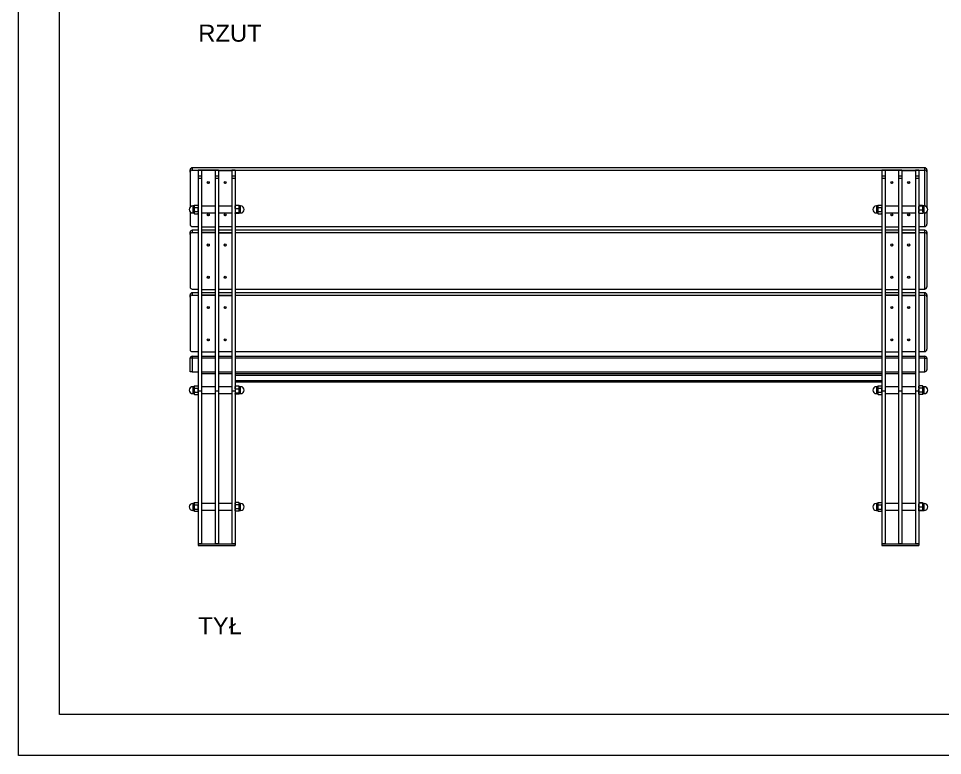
# Model space of a CAD drawing. Header units: millimetres. Extents: x -5523 to 417, y -5243 to -1043.
# Drawn here: x -5523 to -3265, y -5243 to -3443 of the extents above; entities that cross this region are included whole.
import ezdxf

# ---------------------------------------------------------------- set-up
doc = ezdxf.new("R2010")
doc.units = ezdxf.units.MM
doc.layers.add('tabelka', color=155, linetype='Continuous')
doc.layers.add('WYMIAR', color=96, linetype='Continuous')

# ---------------------------------------------------------------- blocks, each defined once
blk = doc.blocks.new('TYL')
at = {"color": 0, "linetype": 'Continuous', "lineweight": 0}
for p, q in [((-806.9, 1432.6), (-806.9, 1438.3)), ((-806.9, 1432.6), (-806.9, 1346.9)), ((988.1, 1443.3), (-801.9, 1443.3)), ((-801.9, 1443.3), (-801.9, 1443.2)), ((-801.9, 1443.2), (-801.9, 1437.5)), ((988.1, 1443.2), (-801.9, 1443.2)), ((-801.9, 1437.5), (988.1, 1437.5)), ((-778.9, 1437.5), (-786.9, 1437.5)), ((-786.9, 1437.5), (-786.9, 1422.7)), ((-778.9, 1422.7), (-786.9, 1422.7)), ((-786.9, 1422.7), (-786.9, 1416.9)), ((-778.9, 1436.8), (-778.9, 1437.5)), ((-745.9, 1437.5), (-778.9, 1437.5)), ((-778.9, 1437.5), (-778.9, 1422.7)), ((-745.9, 1436.8), (-778.9, 1436.8)), ((-778.9, 1422.7), (-778.9, 1416.9)), ((-745.9, 1436.8), (-745.9, 1437.5)), ((-737.9, 1437.5), (-745.9, 1437.5)), ((-745.9, 1437.5), (-745.9, 1422.7)), ((-737.9, 1422.7), (-745.9, 1422.7)), ((-745.9, 1422.7), (-745.9, 1416.9)), ((-737.9, 1437.5), (-737.9, 1436.8)), ((-737.9, 1437.5), (-704.9, 1437.5)), ((-737.9, 1437.5), (-737.9, 1422.7)), ((-737.9, 1436.8), (-704.9, 1436.8)), ((-737.9, 1422.7), (-737.9, 1416.9)), ((-704.9, 1437.5), (-704.9, 1436.8)), ((-696.9, 1437.5), (-704.9, 1437.5)), ((-704.9, 1437.5), (-704.9, 1422.7)), ((-696.9, 1422.7), (-704.9, 1422.7)), ((-704.9, 1422.7), (-704.9, 1416.9)), ((-696.9, 1437.5), (-696.9, 1422.7)), ((-696.9, 1422.7), (-696.9, 1416.9)), ((891.1, 1437.5), (883.1, 1437.5)), ((883.1, 1437.5), (883.1, 1422.7)), ((891.1, 1422.7), (883.1, 1422.7)), ((883.1, 1422.7), (883.1, 1416.9)), ((924.1, 1437.5), (891.1, 1437.5)), ((891.1, 1436.8), (891.1, 1437.5)), ((891.1, 1437.5), (891.1, 1422.7)), ((924.1, 1436.8), (891.1, 1436.8)), ((891.1, 1422.7), (891.1, 1416.9)), ((924.1, 1436.8), (924.1, 1437.5)), ((932.1, 1437.5), (924.1, 1437.5)), ((924.1, 1437.5), (924.1, 1422.7)), ((932.1, 1422.7), (924.1, 1422.7)), ((924.1, 1422.7), (924.1, 1416.9)), ((932.1, 1437.5), (965.1, 1437.5)), ((932.1, 1437.5), (932.1, 1436.8)), ((932.1, 1437.5), (932.1, 1422.7)), ((932.1, 1436.8), (965.1, 1436.8)), ((932.1, 1422.7), (932.1, 1416.9)), ((965.1, 1437.5), (965.1, 1436.8)), ((973.1, 1437.5), (965.1, 1437.5)), ((965.1, 1437.5), (965.1, 1422.7)), ((973.1, 1422.7), (965.1, 1422.7)), ((965.1, 1422.7), (965.1, 1416.9)), ((973.1, 1437.5), (973.1, 1422.7)), ((973.1, 1422.7), (973.1, 1416.9)), ((988.1, 1443.2), (988.1, 1443.3)), ((988.1, 1437.5), (988.1, 1443.2)), ((988.1, 1349.8), (988.1, 1437.5)), ((993.1, 1438.3), (993.1, 1433.4)), ((993.1, 1433.4), (993.1, 1346.9)), ((-778.9, 1416.9), (-786.9, 1416.9)), ((-786.9, 1416.9), (-786.9, 897.5)), ((-778.9, 1416.9), (-778.9, 897.5)), ((-737.9, 1416.9), (-745.9, 1416.9)), ((-745.9, 1416.9), (-745.9, 897.5)), ((-737.9, 1416.9), (-737.9, 897.5)), ((-696.9, 1416.9), (-704.9, 1416.9)), ((-704.9, 1416.9), (-704.9, 897.5)), ((-696.9, 1416.9), (-696.9, 897.5)), ((891.1, 1416.9), (883.1, 1416.9)), ((883.1, 1416.9), (883.1, 897.5)), ((891.1, 1416.9), (891.1, 897.5)), ((932.1, 1416.9), (924.1, 1416.9)), ((924.1, 1416.9), (924.1, 897.5)), ((932.1, 1416.9), (932.1, 897.5)), ((973.1, 1416.9), (965.1, 1416.9)), ((965.1, 1416.9), (965.1, 897.5)), ((973.1, 1416.9), (973.1, 897.5)), ((-806.9, 1335.9), (-806.9, 1304.5)), ((-797.2, 1349.9), (-800.4, 1349.9)), ((-800.4, 1349.9), (-800.4, 1332.9)), ((-800.4, 1332.9), (-797.2, 1332.9)), ((-797.2, 1341.4), (-797.2, 1349.9)), ((-797.2, 1332.9), (-797.2, 1341.4)), ((-796.1, 1351.8), (-796.9, 1350.4)), ((-796.9, 1350.4), (-796.9, 1349.2)), ((-796.9, 1349.2), (-796.9, 1341.4)), ((-796.9, 1341.4), (-796.9, 1333.6)), ((-796.9, 1333.6), (-796.9, 1332.4)), ((-796.9, 1332.4), (-796.1, 1331)), ((-796.1, 1351.8), (-787.7, 1351.8)), ((-796.1, 1346.6), (-787.7, 1346.6)), ((-796.1, 1336.2), (-787.7, 1336.2)), ((-786.9, 1350.4), (-787.7, 1351.8)), ((-787.7, 1331), (-786.9, 1332.4)), ((-745.9, 1349.4), (-778.9, 1349.4)), ((-778.9, 1333.4), (-745.9, 1333.4)), ((-704.9, 1349.4), (-737.9, 1349.4)), ((-737.9, 1333.4), (-704.9, 1333.4)), ((-687.7, 1351), (-696.1, 1351)), ((-687.7, 1342.8), (-696.1, 1342.8)), ((-687.7, 1333.2), (-696.1, 1333.2)), ((-686.9, 1346.9), (-686.9, 1350.4)), ((-686.9, 1338), (-686.9, 1346.9)), ((-686.9, 1332.5), (-686.9, 1338)), ((-683.4, 1349.9), (-686.7, 1349.9)), ((-686.7, 1349.9), (-686.7, 1338.1)), ((-686.7, 1338.1), (-686.7, 1332.9)), ((-686.7, 1332.9), (-683.4, 1332.9)), ((-683.4, 1332.9), (-683.4, 1349.9)), ((872.8, 1349.9), (869.6, 1349.9)), ((869.6, 1349.9), (869.6, 1332.9)), ((869.6, 1332.9), (872.8, 1332.9)), ((872.8, 1341.4), (872.8, 1349.9)), ((872.8, 1332.9), (872.8, 1341.4)), ((873.9, 1351.8), (873.1, 1350.4)), ((873.1, 1350.4), (873.1, 1349.2)), ((873.1, 1349.2), (873.1, 1341.4)), ((873.1, 1341.4), (873.1, 1333.6)), ((873.1, 1333.6), (873.1, 1332.4)), ((873.1, 1332.4), (873.9, 1331)), ((873.9, 1351.8), (882.3, 1351.8)), ((873.9, 1346.6), (882.3, 1346.6)), ((873.9, 1336.2), (882.3, 1336.2)), ((883.1, 1350.4), (882.3, 1351.8)), ((882.3, 1331), (883.1, 1332.4)), ((924.1, 1349.4), (891.1, 1349.4)), ((891.1, 1333.4), (924.1, 1333.4)), ((965.1, 1349.4), (932.1, 1349.4)), ((932.1, 1333.4), (965.1, 1333.4)), ((973.1, 1350.5), (973.1, 1350.4)), ((973.1, 1332.4), (973.1, 1332.3)), ((982.3, 1351.1), (973.9, 1351.1)), ((982.3, 1349.5), (973.9, 1349.5)), ((982.3, 1339.9), (973.9, 1339.9)), ((983.1, 1350.4), (983, 1350.5)), ((983.1, 1350.3), (983.1, 1350.4)), ((983.1, 1344.7), (983.1, 1350.3)), ((983.1, 1335.8), (983.1, 1344.7)), ((983.1, 1335.8), (983.1, 1332.4)), ((986.6, 1349.9), (983.3, 1349.9)), ((983.3, 1349.9), (983.3, 1332.9)), ((983.3, 1332.9), (986.6, 1332.9)), ((986.6, 1332.9), (986.6, 1349.9)), ((988.1, 1299.6), (988.1, 1333)), ((993.1, 1335.9), (993.1, 1305.4)), ((-796.1, 1331), (-787.7, 1331)), ((-687.7, 1331.8), (-696.1, 1331.8)), ((873.9, 1331), (882.3, 1331)), ((982.3, 1331.7), (973.9, 1331.7)), ((-801.9, 1299.6), (-786.9, 1299.6)), ((-786.9, 1290.7), (-801.9, 1290.7)), ((-801.9, 1290.7), (-801.9, 1290.6)), ((-801.9, 1290.6), (-801.9, 1284.8)), ((-786.9, 1290.6), (-801.9, 1290.6)), ((-778.9, 1298.9), (-745.9, 1298.9)), ((-745.9, 1290.7), (-778.9, 1290.7)), ((-745.9, 1290.6), (-778.9, 1290.6)), ((-704.9, 1298.9), (-737.9, 1298.9)), ((-704.9, 1290.7), (-737.9, 1290.7)), ((-704.9, 1290.6), (-737.9, 1290.6)), ((-696.9, 1299.6), (883.1, 1299.6)), ((883.1, 1290.7), (-696.9, 1290.7)), ((883.1, 1290.6), (-696.9, 1290.6)), ((891.1, 1298.9), (924.1, 1298.9)), ((924.1, 1290.7), (891.1, 1290.7)), ((924.1, 1290.6), (891.1, 1290.6)), ((965.1, 1298.9), (932.1, 1298.9)), ((965.1, 1290.7), (932.1, 1290.7)), ((965.1, 1290.6), (932.1, 1290.6)), ((973.1, 1299.6), (988.1, 1299.6)), ((988.1, 1290.7), (973.1, 1290.7)), ((988.1, 1290.6), (973.1, 1290.6)), ((988.1, 1290.6), (988.1, 1290.7)), ((988.1, 1284.8), (988.1, 1290.6)), ((-806.9, 1279.9), (-806.9, 1285.7)), ((-806.9, 1279.9), (-806.9, 1151.9)), ((-801.9, 1284.8), (-786.9, 1284.8)), ((-745.9, 1284.8), (-778.9, 1284.8)), ((-745.9, 1284.2), (-778.9, 1284.2)), ((-737.9, 1284.8), (-704.9, 1284.8)), ((-737.9, 1284.2), (-704.9, 1284.2)), ((-696.9, 1284.8), (883.1, 1284.8)), ((924.1, 1284.8), (891.1, 1284.8)), ((924.1, 1284.2), (891.1, 1284.2)), ((932.1, 1284.8), (965.1, 1284.8)), ((932.1, 1284.2), (965.1, 1284.2)), ((973.1, 1284.8), (988.1, 1284.8)), ((988.1, 1147), (988.1, 1284.8)), ((993.1, 1285.7), (993.1, 1280.8)), ((993.1, 1280.8), (993.1, 1152.8)), ((-806.9, 1127.3), (-806.9, 1133)), ((-801.9, 1147), (-786.9, 1147)), ((-786.9, 1138), (-801.9, 1138)), ((-801.9, 1138), (-801.9, 1137.9)), ((-801.9, 1137.9), (-801.9, 1132.2)), ((-786.9, 1137.9), (-801.9, 1137.9)), ((-801.9, 1132.2), (-786.9, 1132.2)), ((-778.9, 1146.3), (-745.9, 1146.3)), ((-745.9, 1138), (-778.9, 1138)), ((-745.9, 1137.9), (-778.9, 1137.9)), ((-745.9, 1132.2), (-778.9, 1132.2)), ((-745.9, 1131.5), (-778.9, 1131.5)), ((-704.9, 1146.3), (-737.9, 1146.3)), ((-704.9, 1138), (-737.9, 1138)), ((-704.9, 1137.9), (-737.9, 1137.9)), ((-737.9, 1132.2), (-704.9, 1132.2)), ((-737.9, 1131.5), (-704.9, 1131.5)), ((-696.9, 1147), (883.1, 1147)), ((883.1, 1138), (-696.9, 1138)), ((883.1, 1137.9), (-696.9, 1137.9)), ((-696.9, 1132.2), (883.1, 1132.2)), ((891.1, 1146.3), (924.1, 1146.3)), ((924.1, 1138), (891.1, 1138)), ((924.1, 1137.9), (891.1, 1137.9)), ((924.1, 1132.2), (891.1, 1132.2)), ((924.1, 1131.5), (891.1, 1131.5)), ((965.1, 1146.3), (932.1, 1146.3)), ((965.1, 1138), (932.1, 1138)), ((965.1, 1137.9), (932.1, 1137.9)), ((932.1, 1132.2), (965.1, 1132.2)), ((932.1, 1131.5), (965.1, 1131.5)), ((973.1, 1147), (988.1, 1147)), ((988.1, 1138), (973.1, 1138)), ((988.1, 1137.9), (973.1, 1137.9)), ((973.1, 1132.2), (988.1, 1132.2)), ((988.1, 1137.9), (988.1, 1138)), ((988.1, 1132.2), (988.1, 1137.9)), ((988.1, 994.3), (988.1, 1132.2)), ((993.1, 1133), (993.1, 1128.1)), ((-806.9, 1127.3), (-806.9, 999.3)), ((993.1, 1128.1), (993.1, 1000.1)), ((-801.9, 994.3), (-786.9, 994.3)), ((-778.9, 993.6), (-745.9, 993.6)), ((-704.9, 993.6), (-737.9, 993.6)), ((-696.9, 994.3), (883.1, 994.3)), ((891.1, 993.6), (924.1, 993.6)), ((965.1, 993.6), (932.1, 993.6)), ((973.1, 994.3), (988.1, 994.3)), ((-801.9, 978.1), (-806.9, 978.1)), ((-806.9, 945.1), (-806.9, 978.1)), ((-801.9, 983.1), (-801.9, 978.1)), ((-801.9, 983.1), (-786.9, 983.1)), ((-801.9, 978.1), (-801.9, 945.1)), ((-786.9, 978.1), (-801.9, 978.1)), ((-778.9, 983.1), (-745.9, 983.1)), ((-745.9, 978.1), (-778.9, 978.1)), ((-737.9, 983.1), (-704.9, 983.1)), ((-704.9, 978.1), (-737.9, 978.1)), ((-696.9, 983.1), (883.1, 983.1)), ((883.1, 978.1), (-696.9, 978.1)), ((891.1, 983.1), (924.1, 983.1)), ((924.1, 978.1), (891.1, 978.1)), ((932.1, 983.1), (965.1, 983.1)), ((965.1, 978.1), (932.1, 978.1)), ((973.1, 983.1), (988.1, 983.1)), ((988.1, 978.1), (973.1, 978.1)), ((988.1, 978.1), (988.1, 983.1)), ((988.1, 945.1), (988.1, 978.1)), ((988.1, 978.1), (993.1, 978.1)), ((993.1, 978.1), (993.1, 950.1)), ((-801.9, 945.1), (-806.9, 945.1)), ((-801.9, 945.1), (-786.9, 945.1)), ((-778.9, 945.1), (-745.9, 945.1)), ((-778.9, 941.1), (-745.9, 941.1)), ((-737.9, 945.1), (-704.9, 945.1)), ((-737.9, 941.1), (-704.9, 941.1)), ((-696.9, 945.1), (883.1, 945.1)), ((-696.9, 941.1), (883.1, 941.1)), ((-696.9, 937.1), (883.1, 937.1)), ((891.1, 945.1), (924.1, 945.1)), ((891.1, 941.1), (924.1, 941.1)), ((932.1, 945.1), (965.1, 945.1)), ((932.1, 941.1), (965.1, 941.1)), ((973.1, 945.1), (988.1, 945.1)), ((-797.2, 908.6), (-800.4, 908.6)), ((-800.4, 908.6), (-800.4, 891.6)), ((-797.2, 900.1), (-797.2, 908.6)), ((-796.1, 910.5), (-796.9, 909.1)), ((-796.9, 909.1), (-796.9, 907.9)), ((-796.9, 907.9), (-796.9, 900.1)), ((-796.1, 910.5), (-787.7, 910.5)), ((-796.1, 905.3), (-787.7, 905.3)), ((-786.9, 909.1), (-787.7, 910.5)), ((-745.9, 908.1), (-778.9, 908.1)), ((-704.9, 908.1), (-737.9, 908.1)), ((-696.9, 924.1), (883.1, 924.1)), ((-696.9, 920.1), (883.1, 920.1)), ((-696.7, 909.4), (-696.9, 909.1)), ((-687.7, 910.1), (-696.1, 910.1)), ((-686.9, 909.1), (-687.1, 909.4)), ((-686.9, 906.3), (-686.9, 909.1)), ((-686.9, 897.6), (-686.9, 906.3)), ((-683.4, 908.6), (-686.7, 908.6)), ((-686.7, 908.6), (-686.7, 897.8)), ((-683.4, 891.6), (-683.4, 908.6)), ((872.8, 908.6), (869.6, 908.6)), ((869.6, 908.6), (869.6, 891.6)), ((872.8, 900.1), (872.8, 908.6)), ((873.9, 910.5), (873.1, 909.1)), ((873.1, 909.1), (873.1, 907.9)), ((873.1, 907.9), (873.1, 900.1)), ((873.9, 910.5), (882.3, 910.5)), ((873.9, 905.3), (882.3, 905.3)), ((883.1, 909.1), (882.3, 910.5)), ((924.1, 908.1), (891.1, 908.1)), ((965.1, 908.1), (932.1, 908.1)), ((973.9, 910.5), (973.1, 909.1)), ((982.3, 910.5), (973.9, 910.5)), ((982.3, 905.3), (973.9, 905.3)), ((983.1, 909.1), (982.3, 910.5)), ((983.1, 907.9), (983.1, 909.1)), ((983.1, 900.1), (983.1, 907.9)), ((986.6, 908.6), (983.3, 908.6)), ((983.3, 908.6), (983.3, 891.6)), ((986.6, 900.1), (986.6, 908.6)), ((-800.4, 891.6), (-797.2, 891.6)), ((-797.2, 891.6), (-797.2, 900.1)), ((-796.9, 900.1), (-796.9, 892.3)), ((-796.9, 892.3), (-796.9, 891.1)), ((-796.9, 891.1), (-796.1, 889.7)), ((-796.1, 894.9), (-787.7, 894.9)), ((-796.1, 889.7), (-787.7, 889.7)), ((-787.7, 889.7), (-786.9, 891.1)), ((-778.9, 897.5), (-786.9, 897.5)), ((-786.9, 897.5), (-786.9, 525.1)), ((-778.9, 897.5), (-778.9, 525.1)), ((-778.9, 892.1), (-745.9, 892.1)), ((-737.9, 897.5), (-745.9, 897.5)), ((-745.9, 897.5), (-745.9, 525.1)), ((-737.9, 897.5), (-737.9, 525.1)), ((-737.9, 892.1), (-704.9, 892.1)), ((-696.9, 897.5), (-704.9, 897.5)), ((-704.9, 897.5), (-704.9, 525.1)), ((-696.9, 897.5), (-696.9, 525.1)), ((-696.9, 891.1), (-696.7, 890.8)), ((-687.7, 902.6), (-696.1, 902.6)), ((-687.7, 892.6), (-696.1, 892.6)), ((-687.7, 890.1), (-696.1, 890.1)), ((-687.1, 890.8), (-686.9, 891.1)), ((-686.9, 891.4), (-686.9, 897.6)), ((-686.9, 891.1), (-686.9, 891.4)), ((-686.7, 897.8), (-686.7, 891.6)), ((-686.7, 891.6), (-683.4, 891.6)), ((869.6, 891.6), (872.8, 891.6)), ((872.8, 891.6), (872.8, 900.1)), ((873.1, 900.1), (873.1, 892.3)), ((873.1, 892.3), (873.1, 891.1)), ((873.1, 891.1), (873.9, 889.7)), ((873.9, 894.9), (882.3, 894.9)), ((873.9, 889.7), (882.3, 889.7)), ((882.3, 889.7), (883.1, 891.1)), ((891.1, 897.5), (883.1, 897.5)), ((883.1, 897.5), (883.1, 525.1)), ((891.1, 897.5), (891.1, 525.1)), ((891.1, 892.1), (924.1, 892.1)), ((932.1, 897.5), (924.1, 897.5)), ((924.1, 897.5), (924.1, 525.1)), ((932.1, 897.5), (932.1, 525.1)), ((932.1, 892.1), (965.1, 892.1)), ((973.1, 897.5), (965.1, 897.5)), ((965.1, 897.5), (965.1, 525.1)), ((973.1, 897.5), (973.1, 525.1)), ((973.1, 891.1), (973.9, 889.7)), ((982.3, 894.9), (973.9, 894.9)), ((982.3, 889.7), (973.9, 889.7)), ((982.3, 889.7), (983.1, 891.1)), ((983.1, 892.3), (983.1, 900.1)), ((983.1, 891.1), (983.1, 892.3)), ((983.3, 891.6), (986.6, 891.6)), ((986.6, 891.6), (986.6, 900.1)), ((-797.2, 623.6), (-800.4, 623.6)), ((-800.4, 623.6), (-800.4, 606.6)), ((-797.2, 615.1), (-797.2, 623.6)), ((-797.2, 606.6), (-797.2, 615.1)), ((-796.1, 625.5), (-796.9, 624.1)), ((-796.9, 624.1), (-796.9, 622.9)), ((-796.9, 622.9), (-796.9, 615.1)), ((-796.9, 615.1), (-796.9, 607.3)), ((-796.1, 625.5), (-787.7, 625.5)), ((-796.1, 620.3), (-787.7, 620.3)), ((-796.1, 609.9), (-787.7, 609.9)), ((-786.9, 624.1), (-787.7, 625.5)), ((-745.9, 623.1), (-778.9, 623.1)), ((-704.9, 623.1), (-737.9, 623.1)), ((-696.2, 625.3), (-696.9, 624.1)), ((-687.7, 625.5), (-696.1, 625.5)), ((-687.7, 620.5), (-696.1, 620.5)), ((-687.7, 610.1), (-696.1, 610.1)), ((-686.9, 624.1), (-687.6, 625.3)), ((-686.9, 623), (-686.9, 624.1)), ((-686.9, 615.3), (-686.9, 623)), ((-686.9, 607.4), (-686.9, 615.3)), ((-683.4, 623.6), (-686.7, 623.6)), ((-686.7, 623.6), (-686.7, 606.6)), ((-683.4, 607.8), (-683.4, 623.6)), ((872.8, 623.6), (869.6, 623.6)), ((869.6, 623.6), (869.6, 606.6)), ((872.8, 615.1), (872.8, 623.6)), ((872.8, 606.6), (872.8, 615.1)), ((873.9, 625.5), (873.1, 624.1)), ((873.1, 624.1), (873.1, 622.9)), ((873.1, 622.9), (873.1, 615.1)), ((873.1, 615.1), (873.1, 607.3)), ((873.9, 625.5), (882.3, 625.5)), ((873.9, 620.3), (882.3, 620.3)), ((873.9, 609.9), (882.3, 609.9)), ((883.1, 624.1), (882.3, 625.5)), ((924.1, 623.1), (891.1, 623.1)), ((965.1, 623.1), (932.1, 623.1)), ((973.8, 624.3), (973.9, 624.7)), ((982.3, 624.7), (973.9, 624.7)), ((982.3, 624.3), (973.9, 624.3)), ((982.3, 623.8), (973.9, 623.8)), ((982.3, 614.6), (973.9, 614.6)), ((982.3, 624.7), (982.4, 624.3)), ((983.1, 619.2), (983.1, 624.1)), ((983.1, 610.2), (983.1, 619.2)), ((983.1, 606.1), (983.1, 610.2)), ((986.6, 623.6), (983.3, 623.6)), ((983.3, 623.6), (983.3, 606.6)), ((986.6, 619), (986.6, 623.6)), ((986.6, 606.6), (986.6, 619)), ((-800.4, 606.6), (-797.2, 606.6)), ((-796.9, 607.3), (-796.9, 606.1)), ((-796.9, 606.1), (-796.1, 604.7)), ((-796.1, 604.7), (-787.7, 604.7)), ((-787.7, 604.7), (-786.9, 606.1)), ((-778.9, 607.1), (-745.9, 607.1)), ((-737.9, 607.1), (-704.9, 607.1)), ((-696.9, 606.1), (-696.2, 604.8)), ((-696.2, 604.8), (-696.1, 604.7)), ((-687.7, 604.7), (-696.1, 604.7)), ((-687.7, 604.7), (-687.6, 604.8)), ((-687.6, 604.8), (-686.9, 606.1)), ((-686.9, 606.1), (-686.9, 607.4)), ((-686.7, 606.6), (-683.4, 606.6)), ((-683.4, 606.6), (-683.4, 607.8)), ((869.6, 606.6), (872.8, 606.6)), ((873.1, 607.3), (873.1, 606.1)), ((873.1, 606.1), (873.9, 604.7)), ((873.9, 604.7), (882.3, 604.7)), ((882.3, 604.7), (883.1, 606.1)), ((891.1, 607.1), (924.1, 607.1)), ((932.1, 607.1), (965.1, 607.1)), ((982.3, 605.9), (973.9, 605.9)), ((982.3, 605.5), (973.9, 605.5)), ((983.3, 606.6), (986.6, 606.6)), ((-786.9, 525.1), (-696.9, 525.1)), ((-786.9, 525.1), (-786.9, 521.1)), ((-778.9, 525.1), (-786.9, 525.1)), ((-786.9, 521.1), (-696.9, 521.1)), ((-737.9, 525.1), (-745.9, 525.1)), ((-696.9, 525.1), (-704.9, 525.1)), ((-696.9, 525.1), (-696.9, 521.1)), ((883.1, 525.1), (883.1, 521.1)), ((883.1, 525.1), (973.1, 525.1)), ((891.1, 525.1), (883.1, 525.1)), ((883.1, 521.1), (973.1, 521.1)), ((932.1, 525.1), (924.1, 525.1)), ((973.1, 525.1), (965.1, 525.1)), ((973.1, 525.1), (973.1, 521.1))]:
    blk.add_line(p, q, dxfattribs=at)
for centre in [(-762.4, 1407.3), (-721.4, 1407.2), (907.6, 1407.3), (948.6, 1407.2), (-762.4, 1328.5), (-721.4, 1328.4), (907.6, 1328.5), (948.6, 1328.4), (-762.4, 1254.6), (-721.4, 1254.6), (907.6, 1254.6), (948.6, 1254.6), (-762.4, 1175.8), (-721.4, 1175.8), (907.6, 1175.8), (948.6, 1175.8), (-762.4, 1102), (-721.4, 1101.9), (907.6, 1102), (948.6, 1101.9), (-762.4, 1023.2), (-721.4, 1023.2), (907.6, 1023.2), (948.6, 1023.2)]:
    blk.add_circle(centre, 2.49, dxfattribs=at)
for centre, radius, start, end in [((-801.9, 1438.3), 5, 90, 180), ((-801.9, 1438.3), 4.96, 89.5654, 179.5575), ((-801.9, 1432.5), 4.96, 89.5654, 179.5575), ((988.1, 1438.3), 5, 0, 90), ((988.1, 1438.3), 4.96, 0.442, 90.4351), ((-762.4, 1408), 2.49, 188.587, 270.3904), ((-762.4, 1408), 2.49, 269.6084, 351.4142), ((-721.4, 1408), 2.5, 188.8088, 351.1912), ((907.6, 1408), 2.49, 188.5845, 270.3925), ((907.6, 1408), 2.49, 269.6075, 351.4156), ((948.6, 1408), 2.5, 188.808, 351.192), ((-800.4, 1341.4), 8.5, 90, 270), ((-797.2, 1350.2), 0.25, 270, 0), ((-797.2, 1332.7), 0.25, 0, 90), ((-686.7, 1350.2), 0.25, 180, 270), ((-686.7, 1332.7), 0.25, 90, 180), ((-683.4, 1341.4), 8.5, 270, 90), ((869.6, 1341.4), 8.5, 90, 270), ((872.8, 1350.2), 0.25, 270, 0), ((872.8, 1332.7), 0.25, 0, 90), ((983.3, 1350.2), 0.25, 180, 270), ((983.3, 1332.7), 0.25, 90, 180), ((986.6, 1341.4), 8.5, 270, 90), ((-762.4, 1329.2), 2.49, 188.5876, 270.389), ((-762.4, 1329.2), 2.49, 269.6098, 351.4135), ((-721.4, 1329.2), 2.5, 188.8085, 351.1915), ((907.6, 1329.2), 2.49, 188.5851, 270.391), ((907.6, 1329.2), 2.49, 269.6089, 351.415), ((948.6, 1329.2), 2.5, 188.8077, 351.1923), ((-801.9, 1304.6), 4.96, 180.4425, 270.4346), ((-801.9, 1285.7), 5, 90, 180), ((-801.9, 1285.6), 4.96, 89.5654, 179.5575), ((988.1, 1285.7), 5, 0, 90), ((988.1, 1285.6), 4.96, 0.442, 90.4351), ((-801.9, 1279.9), 4.96, 89.5654, 179.5575), ((-762.4, 1255.3), 2.49, 188.5876, 270.389), ((-762.4, 1255.3), 2.49, 269.6098, 351.4135), ((-721.4, 1255.3), 2.5, 188.8085, 351.1915), ((907.6, 1255.3), 2.49, 188.5851, 270.391), ((907.6, 1255.3), 2.49, 269.6089, 351.415), ((948.6, 1255.3), 2.5, 188.8077, 351.1923), ((-762.4, 1176.5), 2.49, 188.5872, 270.3902), ((-762.4, 1176.5), 2.49, 269.6086, 351.414), ((-721.4, 1176.6), 2.5, 188.8088, 351.1912), ((907.6, 1176.5), 2.49, 188.5847, 270.3923), ((907.6, 1176.5), 2.49, 269.6077, 351.4154), ((948.6, 1176.6), 2.5, 188.808, 351.192), ((-801.9, 1151.9), 4.96, 180.4423, 270.4346), ((-801.9, 1133), 5, 90, 180), ((-801.9, 1133), 4.96, 89.5654, 179.5577), ((-801.9, 1127.2), 4.96, 89.5654, 179.5577), ((988.1, 1133), 5, 0, 90), ((988.1, 1133), 4.96, 0.4418, 90.4351), ((-762.4, 1102.7), 2.49, 188.5873, 270.3899), ((-762.4, 1102.7), 2.49, 269.6089, 351.4139), ((-721.4, 1102.7), 2.5, 188.8087, 351.1913), ((907.6, 1102.7), 2.49, 188.5847, 270.392), ((907.6, 1102.7), 2.49, 269.608, 351.4153), ((948.6, 1102.7), 2.5, 188.8079, 351.1921), ((-762.4, 1023.9), 2.49, 188.5873, 270.3898), ((-762.4, 1023.9), 2.49, 269.609, 351.4139), ((-721.4, 1023.9), 2.5, 188.8087, 351.1913), ((907.6, 1023.9), 2.49, 188.5848, 270.3919), ((907.6, 1023.9), 2.49, 269.6081, 351.4153), ((948.6, 1023.9), 2.5, 188.8079, 351.1921), ((-801.9, 999.3), 4.96, 180.4423, 270.4347), ((-801.9, 978.1), 5, 90, 180), ((988.1, 978.1), 5, 0, 90), ((988.1, 950.1), 5, 270, 0), ((-800.4, 900.1), 8.5, 90, 270), ((-797.2, 908.8), 0.25, 270, 0), ((-686.7, 908.8), 0.25, 180, 270), ((-683.4, 900.1), 8.5, 270, 90), ((869.6, 900.1), 8.5, 90, 270), ((872.8, 908.8), 0.25, 270, 0), ((983.3, 908.8), 0.25, 180, 270), ((986.6, 900.1), 8.5, 0, 90), ((-797.2, 891.3), 0.25, 0, 90), ((-686.7, 891.3), 0.25, 90, 180), ((872.8, 891.3), 0.25, 0, 90), ((983.3, 891.3), 0.25, 90, 180), ((986.6, 900.1), 8.5, 270, 0), ((-800.4, 615.1), 8.5, 90, 270), ((-797.2, 623.8), 0.25, 270, 0), ((-686.7, 623.8), 0.25, 180, 270), ((-683.4, 615.1), 8.5, 270, 90), ((869.6, 615.1), 8.5, 90, 270), ((872.8, 623.8), 0.25, 270, 0), ((983.3, 623.8), 0.25, 180, 270), ((986.6, 615.1), 8.5, 270, 90), ((-797.2, 606.3), 0.25, 0, 90), ((-686.7, 606.3), 0.25, 90, 180), ((872.8, 606.3), 0.25, 0, 90), ((983.3, 606.3), 0.25, 90, 180)]:
    blk.add_arc(centre, radius, start, end, dxfattribs=at)
for centre, major_axis, ratio, start_param, end_param in [((988.1, 1433.4), (5, 0), 0.81116, 0, 1.570796), ((988.1, 1305.4), (0, 5.79), 0.863218, 3.141593, 4.712389), ((988.1, 1280.8), (5, 0), 0.81116, 0, 1.570796), ((988.1, 1152.8), (0, 5.79), 0.863218, 3.141593, 4.712389), ((988.1, 1128.1), (5, 0), 0.81116, 0, 1.570796), ((988.1, 1000.1), (0, 5.79), 0.863218, 3.141593, 4.712389)]:
    blk.add_ellipse(centre, major_axis=major_axis, ratio=ratio, start_param=start_param, end_param=end_param, dxfattribs=at)
for points, knots in [([(-796.9, 1349.2), (-796.9, 1349.3), (-796.9, 1349.7), (-796.7, 1350.6), (-796.3, 1351.4), (-796.1, 1351.8)], [0, 0, 0, 0, 0.070087, 0.530787, 1, 1, 1, 1]), ([(-796.1, 1346.6), (-796.3, 1347), (-796.8, 1347.9), (-796.9, 1348.8), (-796.9, 1349.2)], [0, 0, 0, 0, 0.495452, 1, 1, 1, 1]), ([(-796.1, 1346.6), (-796.4, 1345.3), (-796.9, 1343.6), (-796.9, 1341.8), (-796.9, 1341.4)], [0, 0, 0, 0, 0.745918, 1, 1, 1, 1]), ([(-796.9, 1341.4), (-796.8, 1340.1), (-796.7, 1338.3), (-796.2, 1336.6), (-796.1, 1336.2)], [0, 0, 0, 0, 0.760803, 1, 1, 1, 1]), ([(-796.9, 1333.6), (-796.9, 1333.7), (-796.9, 1334.1), (-796.7, 1335), (-796.3, 1335.8), (-796.1, 1336.2)], [0, 0, 0, 0, 0.070091, 0.530787, 1, 1, 1, 1]), ([(-796.1, 1331), (-796.3, 1331.4), (-796.8, 1332.3), (-796.9, 1333.2), (-796.9, 1333.6)], [0, 0, 0, 0, 0.495457, 1, 1, 1, 1]), ([(-787.7, 1351.8), (-787.5, 1351.4), (-787, 1350.5), (-787, 1349.6), (-786.9, 1349.2)], [0, 0, 0, 0, 0.49546, 1, 1, 1, 1]), ([(-786.9, 1349.2), (-786.9, 1349.1), (-786.9, 1348.7), (-787.1, 1347.8), (-787.5, 1347), (-787.7, 1346.6)], [0, 0, 0, 0, 0.070094, 0.530784, 1, 1, 1, 1]), ([(-786.9, 1341.4), (-786.9, 1341.8), (-787, 1343.6), (-787.4, 1345.3), (-787.7, 1346.6)], [0, 0, 0, 0, 0.25408, 1, 1, 1, 1]), ([(-787.7, 1336.2), (-787.6, 1336.6), (-787.1, 1338.3), (-787, 1340.1), (-786.9, 1341.4)], [0, 0, 0, 0, 0.239197, 1, 1, 1, 1]), ([(-787.7, 1336.2), (-787.5, 1335.8), (-787, 1334.9), (-787, 1334.1), (-786.9, 1333.6)], [0, 0, 0, 0, 0.495455, 1, 1, 1, 1]), ([(-786.9, 1333.6), (-786.9, 1333.5), (-786.9, 1333.1), (-787.1, 1332.2), (-787.5, 1331.4), (-787.7, 1331)], [0, 0, 0, 0, 0.070086, 0.530784, 1, 1, 1, 1]), ([(-696.9, 1346.9), (-696.9, 1347), (-696.9, 1347.7), (-696.7, 1349.1), (-696.3, 1350.4), (-696.1, 1351)], [0, 0, 0, 0, 0.070088, 0.530785, 1, 1, 1, 1]), ([(-696.1, 1351), (-696.3, 1350.9), (-696.8, 1350.7), (-696.9, 1350.4), (-696.9, 1350.3)], [0, 0, 0, 0, 0.495457, 1, 1, 1, 1]), ([(-696.1, 1342.8), (-696.3, 1343.4), (-696.8, 1344.8), (-696.9, 1346.2), (-696.9, 1346.9)], [0, 0, 0, 0, 0.495455, 1, 1, 1, 1]), ([(-696.1, 1342.8), (-696.2, 1342.4), (-696.7, 1340.8), (-696.8, 1339.2), (-696.9, 1338)], [0, 0, 0, 0, 0.2392012, 1, 1, 1, 1]), ([(-696.9, 1338), (-696.9, 1337.5), (-696.9, 1335.9), (-696.4, 1334.3), (-696.1, 1333.2)], [0, 0, 0, 0, 0.254081, 1, 1, 1, 1]), ([(-696.9, 1332.5), (-696.9, 1332.5), (-696.9, 1332.6), (-696.7, 1332.8), (-696.3, 1333), (-696.1, 1333.2)], [0, 0, 0, 0, 0.070094, 0.530785, 1, 1, 1, 1]), ([(-696.1, 1331.8), (-696.3, 1331.9), (-696.8, 1332.1), (-696.9, 1332.4), (-696.9, 1332.5)], [0, 0, 0, 0, 0.49546, 1, 1, 1, 1]), ([(-687.7, 1351), (-687.5, 1350.3), (-687, 1349), (-687, 1347.6), (-686.9, 1346.9)], [0, 0, 0, 0, 0.495455, 1, 1, 1, 1]), ([(-686.9, 1350.3), (-686.9, 1350.3), (-686.9, 1350.5), (-687.1, 1350.7), (-687.5, 1350.9), (-687.7, 1351)], [0, 0, 0, 0, 0.070094, 0.530781, 1, 1, 1, 1]), ([(-686.9, 1346.9), (-686.9, 1346.8), (-686.9, 1346), (-687.1, 1344.6), (-687.5, 1343.4), (-687.7, 1342.8)], [0, 0, 0, 0, 0.070093, 0.530781, 1, 1, 1, 1]), ([(-686.9, 1338), (-687, 1339.2), (-687.1, 1340.8), (-687.6, 1342.4), (-687.7, 1342.8)], [0, 0, 0, 0, 0.7607988, 1, 1, 1, 1]), ([(-687.7, 1333.2), (-687.4, 1334.3), (-687, 1335.9), (-686.9, 1337.5), (-686.9, 1338)], [0, 0, 0, 0, 0.745919, 1, 1, 1, 1]), ([(-687.7, 1333.2), (-687.5, 1333), (-687, 1332.8), (-687, 1332.6), (-686.9, 1332.5)], [0, 0, 0, 0, 0.495457, 1, 1, 1, 1]), ([(-686.9, 1332.5), (-686.9, 1332.5), (-686.9, 1332.3), (-687.1, 1332.1), (-687.5, 1331.9), (-687.7, 1331.8)], [0, 0, 0, 0, 0.070089, 0.530778, 1, 1, 1, 1]), ([(873.1, 1349.2), (873.1, 1349.3), (873.1, 1349.7), (873.3, 1350.6), (873.7, 1351.4), (873.9, 1351.8)], [0, 0, 0, 0, 0.070086, 0.530785, 1, 1, 1, 1]), ([(873.9, 1346.6), (873.7, 1347), (873.2, 1347.9), (873.1, 1348.8), (873.1, 1349.2)], [0, 0, 0, 0, 0.495453, 1, 1, 1, 1]), ([(873.9, 1346.6), (873.6, 1345.3), (873.1, 1343.6), (873.1, 1341.8), (873.1, 1341.4)], [0, 0, 0, 0, 0.745919, 1, 1, 1, 1]), ([(873.1, 1341.4), (873.2, 1340.1), (873.3, 1338.3), (873.8, 1336.6), (873.9, 1336.2)], [0, 0, 0, 0, 0.760802, 1, 1, 1, 1]), ([(873.1, 1333.6), (873.1, 1333.7), (873.1, 1334.1), (873.3, 1335), (873.7, 1335.8), (873.9, 1336.2)], [0, 0, 0, 0, 0.070091, 0.530785, 1, 1, 1, 1]), ([(873.9, 1331), (873.7, 1331.4), (873.2, 1332.3), (873.1, 1333.2), (873.1, 1333.6)], [0, 0, 0, 0, 0.495458, 1, 1, 1, 1]), ([(882.3, 1351.8), (882.5, 1351.4), (883, 1350.5), (883, 1349.6), (883.1, 1349.2)], [0, 0, 0, 0, 0.495461, 1, 1, 1, 1]), ([(883.1, 1349.2), (883.1, 1349.1), (883.1, 1348.7), (882.9, 1347.8), (882.5, 1347), (882.3, 1346.6)], [0, 0, 0, 0, 0.070094, 0.530785, 1, 1, 1, 1]), ([(883.1, 1341.4), (883.1, 1341.8), (883, 1343.6), (882.6, 1345.3), (882.3, 1346.6)], [0, 0, 0, 0, 0.254081, 1, 1, 1, 1]), ([(882.3, 1336.2), (882.4, 1336.6), (882.9, 1338.3), (883, 1340.1), (883.1, 1341.4)], [0, 0, 0, 0, 0.239198, 1, 1, 1, 1]), ([(882.3, 1336.2), (882.5, 1335.8), (883, 1334.9), (883, 1334.1), (883.1, 1333.6)], [0, 0, 0, 0, 0.495456, 1, 1, 1, 1]), ([(883.1, 1333.6), (883.1, 1333.5), (883.1, 1333.1), (882.9, 1332.2), (882.5, 1331.4), (882.3, 1331)], [0, 0, 0, 0, 0.070086, 0.530785, 1, 1, 1, 1]), ([(973.1, 1350.3), (973.1, 1350.2), (973.1, 1350), (973.6, 1349.7), (973.9, 1349.5)], [0, 0, 0, 0, 0.254079, 1, 1, 1, 1]), ([(973.1, 1344.7), (973.1, 1344.8), (973.1, 1345.7), (973.3, 1347.3), (973.7, 1348.8), (973.9, 1349.5)], [0, 0, 0, 0, 0.070091, 0.530783, 1, 1, 1, 1]), ([(973.9, 1339.9), (973.7, 1340.7), (973.2, 1342.2), (973.1, 1343.9), (973.1, 1344.7)], [0, 0, 0, 0, 0.495459, 1, 1, 1, 1]), ([(973.1, 1335.8), (973.1, 1335.9), (973.1, 1336.6), (973.3, 1338), (973.7, 1339.3), (973.9, 1339.9)], [0, 0, 0, 0, 0.070088, 0.530783, 1, 1, 1, 1]), ([(973.9, 1331.7), (973.7, 1332.4), (973.2, 1333.7), (973.1, 1335.1), (973.1, 1335.8)], [0, 0, 0, 0, 0.49546, 1, 1, 1, 1]), ([(973.1, 1332.3), (973.1, 1332.3), (973.2, 1332.1), (973.6, 1331.9), (973.9, 1331.7)], [0, 0, 0, 0, 0.005964, 1, 1, 1, 1]), ([(973.9, 1351.1), (973.8, 1351), (973.4, 1350.8), (973.3, 1350.6), (973.3, 1350.5)], [0, 0, 0, 0, 0.319074, 1, 1, 1, 1]), ([(983.1, 1350.3), (983, 1350.5), (982.9, 1350.8), (982.4, 1351), (982.3, 1351.1)], [0, 0, 0, 0, 0.760804, 1, 1, 1, 1]), ([(982.3, 1349.5), (982.6, 1349.7), (983, 1350), (983.1, 1350.2), (983.1, 1350.3)], [0, 0, 0, 0, 0.745921, 1, 1, 1, 1]), ([(982.3, 1349.5), (982.5, 1348.8), (983, 1347.2), (983, 1345.5), (983.1, 1344.7)], [0, 0, 0, 0, 0.495457, 1, 1, 1, 1]), ([(983.1, 1344.7), (983.1, 1344.6), (983.1, 1343.7), (982.9, 1342.1), (982.5, 1340.6), (982.3, 1339.9)], [0, 0, 0, 0, 0.0700929, 0.5307871, 1, 1, 1, 1]), ([(982.3, 1339.9), (982.5, 1339.2), (983, 1337.9), (983, 1336.5), (983.1, 1335.8)], [0, 0, 0, 0, 0.49546, 1, 1, 1, 1]), ([(983.1, 1335.8), (983.1, 1335.7), (983.1, 1335), (982.9, 1333.6), (982.5, 1332.4), (982.3, 1331.7)], [0, 0, 0, 0, 0.070088, 0.530783, 1, 1, 1, 1]), ([(982.3, 1331.7), (982.6, 1331.9), (983, 1332.2), (983.1, 1332.4), (983.1, 1332.5)], [0, 0, 0, 0, 0.745921, 1, 1, 1, 1]), ([(-796.9, 907.9), (-796.9, 907.9), (-796.9, 908.4), (-796.7, 909.3), (-796.3, 910.1), (-796.1, 910.5)], [0, 0, 0, 0, 0.0700873, 0.5307866, 1, 1, 1, 1]), ([(-796.1, 905.3), (-796.3, 905.7), (-796.8, 906.6), (-796.9, 907.4), (-796.9, 907.9)], [0, 0, 0, 0, 0.495453, 1, 1, 1, 1]), ([(-796.1, 905.3), (-796.4, 904), (-796.9, 902.3), (-796.9, 900.5), (-796.9, 900.1)], [0, 0, 0, 0, 0.74592, 1, 1, 1, 1]), ([(-787.7, 910.5), (-787.5, 910.1), (-787, 909.2), (-787, 908.3), (-786.9, 907.9)], [0, 0, 0, 0, 0.495458, 1, 1, 1, 1]), ([(-786.9, 907.9), (-786.9, 907.8), (-786.9, 907.4), (-787.1, 906.5), (-787.5, 905.7), (-787.7, 905.3)], [0, 0, 0, 0, 0.070092, 0.530784, 1, 1, 1, 1]), ([(-786.9, 900.1), (-786.9, 900.5), (-787, 902.3), (-787.4, 904), (-787.7, 905.3)], [0, 0, 0, 0, 0.2540784, 1, 1, 1, 1]), ([(-696.9, 906.3), (-696.9, 906.4), (-696.9, 907.1), (-696.7, 908.4), (-696.3, 909.5), (-696.1, 910.1)], [0, 0, 0, 0, 0.070091, 0.530787, 1, 1, 1, 1]), ([(-696.1, 902.6), (-696.3, 903.2), (-696.8, 904.4), (-696.9, 905.7), (-696.9, 906.3)], [0, 0, 0, 0, 0.495456, 1, 1, 1, 1]), ([(-696.1, 910.1), (-696.4, 909.9), (-696.6, 909.6), (-696.7, 909.4), (-696.7, 909.4)], [0, 0, 0, 0, 0.867156, 1, 1, 1, 1]), ([(-687.7, 910.1), (-687.5, 909.5), (-687, 908.2), (-687, 907), (-686.9, 906.3)], [0, 0, 0, 0, 0.495458, 1, 1, 1, 1]), ([(-687.1, 909.4), (-687.1, 909.4), (-687.2, 909.7), (-687.5, 909.9), (-687.7, 910.1)], [0, 0, 0, 0, 0.178574, 1, 1, 1, 1]), ([(-686.9, 906.3), (-686.9, 906.3), (-686.9, 905.6), (-687.1, 904.3), (-687.5, 903.2), (-687.7, 902.6)], [0, 0, 0, 0, 0.0700903, 0.5307812, 1, 1, 1, 1]), ([(873.1, 907.9), (873.1, 907.9), (873.1, 908.4), (873.3, 909.3), (873.7, 910.1), (873.9, 910.5)], [0, 0, 0, 0, 0.070087, 0.530785, 1, 1, 1, 1]), ([(873.9, 905.3), (873.7, 905.7), (873.2, 906.6), (873.1, 907.4), (873.1, 907.9)], [0, 0, 0, 0, 0.4954545, 1, 1, 1, 1]), ([(873.9, 905.3), (873.6, 904), (873.1, 902.3), (873.1, 900.5), (873.1, 900.1)], [0, 0, 0, 0, 0.74592, 1, 1, 1, 1]), ([(882.3, 910.5), (882.5, 910.1), (883, 909.2), (883, 908.3), (883.1, 907.9)], [0, 0, 0, 0, 0.4954594, 1, 1, 1, 1]), ([(883.1, 907.9), (883.1, 907.8), (883.1, 907.4), (882.9, 906.5), (882.5, 905.7), (882.3, 905.3)], [0, 0, 0, 0, 0.070093, 0.530785, 1, 1, 1, 1]), ([(883.1, 900.1), (883.1, 900.5), (883, 902.3), (882.6, 904), (882.3, 905.3)], [0, 0, 0, 0, 0.2540795, 1, 1, 1, 1]), ([(973.1, 907.9), (973.1, 907.9), (973.1, 908.4), (973.3, 909.3), (973.7, 910.1), (973.9, 910.5)], [0, 0, 0, 0, 0.070087, 0.530785, 1, 1, 1, 1]), ([(973.9, 905.3), (973.7, 905.7), (973.2, 906.6), (973.1, 907.4), (973.1, 907.9)], [0, 0, 0, 0, 0.495454, 1, 1, 1, 1]), ([(973.1, 900.1), (973.1, 900.5), (973.1, 902.3), (973.6, 904), (973.9, 905.3)], [0, 0, 0, 0, 0.25408, 1, 1, 1, 1]), ([(982.3, 910.5), (982.5, 910.1), (983, 909.2), (983, 908.3), (983.1, 907.9)], [0, 0, 0, 0, 0.4954592, 1, 1, 1, 1]), ([(983.1, 907.9), (983.1, 907.8), (983.1, 907.4), (982.9, 906.5), (982.5, 905.7), (982.3, 905.3)], [0, 0, 0, 0, 0.070093, 0.530785, 1, 1, 1, 1]), ([(982.3, 905.3), (982.6, 904), (983, 902.3), (983.1, 900.5), (983.1, 900.1)], [0, 0, 0, 0, 0.74592, 1, 1, 1, 1]), ([(-796.9, 900.1), (-796.8, 898.8), (-796.7, 897), (-796.2, 895.3), (-796.1, 894.9)], [0, 0, 0, 0, 0.760802, 1, 1, 1, 1]), ([(-796.9, 892.3), (-796.9, 892.4), (-796.9, 892.8), (-796.7, 893.7), (-796.3, 894.5), (-796.1, 894.9)], [0, 0, 0, 0, 0.0700929, 0.5307873, 1, 1, 1, 1]), ([(-796.1, 889.7), (-796.3, 890.1), (-796.8, 891), (-796.9, 891.9), (-796.9, 892.3)], [0, 0, 0, 0, 0.495458, 1, 1, 1, 1]), ([(-787.7, 894.9), (-787.6, 895.3), (-787.1, 897), (-787, 898.8), (-786.9, 900.1)], [0, 0, 0, 0, 0.239198, 1, 1, 1, 1]), ([(-787.7, 894.9), (-787.5, 894.5), (-787, 893.6), (-787, 892.7), (-786.9, 892.3)], [0, 0, 0, 0, 0.4954528, 1, 1, 1, 1]), ([(-786.9, 892.3), (-786.9, 892.2), (-786.9, 891.8), (-787.1, 890.9), (-787.5, 890.1), (-787.7, 889.7)], [0, 0, 0, 0, 0.0700867, 0.5307841, 1, 1, 1, 1]), ([(-696.1, 902.6), (-696.2, 902.2), (-696.7, 900.6), (-696.8, 898.9), (-696.9, 897.6)], [0, 0, 0, 0, 0.239198, 1, 1, 1, 1]), ([(-696.9, 897.6), (-696.9, 897.2), (-696.9, 895.5), (-696.4, 893.8), (-696.1, 892.6)], [0, 0, 0, 0, 0.254079, 1, 1, 1, 1]), ([(-696.9, 891.4), (-696.9, 891.4), (-696.9, 891.6), (-696.7, 892), (-696.3, 892.4), (-696.1, 892.6)], [0, 0, 0, 0, 0.070094, 0.530786, 1, 1, 1, 1]), ([(-696.1, 890.1), (-696.3, 890.3), (-696.8, 890.7), (-696.9, 891.1), (-696.9, 891.4)], [0, 0, 0, 0, 0.49546, 1, 1, 1, 1]), ([(-686.9, 897.6), (-687, 898.9), (-687.1, 900.6), (-687.6, 902.2), (-687.7, 902.6)], [0, 0, 0, 0, 0.760802, 1, 1, 1, 1]), ([(-687.7, 892.6), (-687.4, 893.8), (-687, 895.5), (-686.9, 897.2), (-686.9, 897.6)], [0, 0, 0, 0, 0.745921, 1, 1, 1, 1]), ([(-687.7, 892.6), (-687.5, 892.4), (-687, 892), (-687, 891.6), (-686.9, 891.4)], [0, 0, 0, 0, 0.495455, 1, 1, 1, 1]), ([(-686.9, 891.4), (-686.9, 891.3), (-686.9, 891.1), (-687.1, 890.7), (-687.5, 890.3), (-687.7, 890.1)], [0, 0, 0, 0, 0.070088, 0.530782, 1, 1, 1, 1]), ([(873.1, 900.1), (873.2, 898.8), (873.3, 897), (873.8, 895.3), (873.9, 894.9)], [0, 0, 0, 0, 0.760801, 1, 1, 1, 1]), ([(873.1, 892.3), (873.1, 892.4), (873.1, 892.8), (873.3, 893.7), (873.7, 894.5), (873.9, 894.9)], [0, 0, 0, 0, 0.070093, 0.530785, 1, 1, 1, 1]), ([(873.9, 889.7), (873.7, 890.1), (873.2, 891), (873.1, 891.9), (873.1, 892.3)], [0, 0, 0, 0, 0.495459, 1, 1, 1, 1]), ([(882.3, 894.9), (882.4, 895.3), (882.9, 897), (883, 898.8), (883.1, 900.1)], [0, 0, 0, 0, 0.239199, 1, 1, 1, 1]), ([(882.3, 894.9), (882.5, 894.5), (883, 893.6), (883, 892.7), (883.1, 892.3)], [0, 0, 0, 0, 0.495454, 1, 1, 1, 1]), ([(883.1, 892.3), (883.1, 892.2), (883.1, 891.8), (882.9, 890.9), (882.5, 890.1), (882.3, 889.7)], [0, 0, 0, 0, 0.0700871, 0.5307851, 1, 1, 1, 1]), ([(973.9, 894.9), (973.8, 895.3), (973.3, 897), (973.2, 898.8), (973.1, 900.1)], [0, 0, 0, 0, 0.239199, 1, 1, 1, 1]), ([(973.1, 892.3), (973.1, 892.4), (973.1, 892.8), (973.3, 893.7), (973.7, 894.5), (973.9, 894.9)], [0, 0, 0, 0, 0.0700926, 0.5307856, 1, 1, 1, 1]), ([(973.9, 889.7), (973.7, 890.1), (973.2, 891), (973.1, 891.9), (973.1, 892.3)], [0, 0, 0, 0, 0.495459, 1, 1, 1, 1]), ([(983.1, 900.1), (983, 898.8), (982.9, 897), (982.4, 895.3), (982.3, 894.9)], [0, 0, 0, 0, 0.760801, 1, 1, 1, 1]), ([(982.3, 894.9), (982.5, 894.5), (983, 893.6), (983, 892.7), (983.1, 892.3)], [0, 0, 0, 0, 0.495454, 1, 1, 1, 1]), ([(983.1, 892.3), (983.1, 892.2), (983.1, 891.8), (982.9, 890.9), (982.5, 890.1), (982.3, 889.7)], [0, 0, 0, 0, 0.070087, 0.530785, 1, 1, 1, 1]), ([(-796.9, 622.9), (-796.9, 622.9), (-796.9, 623.4), (-796.7, 624.3), (-796.3, 625.1), (-796.1, 625.5)], [0, 0, 0, 0, 0.070087, 0.530787, 1, 1, 1, 1]), ([(-796.1, 620.3), (-796.3, 620.7), (-796.8, 621.6), (-796.9, 622.4), (-796.9, 622.9)], [0, 0, 0, 0, 0.495455, 1, 1, 1, 1]), ([(-796.1, 620.3), (-796.4, 619), (-796.9, 617.3), (-796.9, 615.5), (-796.9, 615.1)], [0, 0, 0, 0, 0.745918, 1, 1, 1, 1]), ([(-796.9, 615.1), (-796.8, 613.8), (-796.7, 612), (-796.2, 610.3), (-796.1, 609.9)], [0, 0, 0, 0, 0.760803, 1, 1, 1, 1]), ([(-796.9, 607.3), (-796.9, 607.4), (-796.9, 607.8), (-796.7, 608.7), (-796.3, 609.5), (-796.1, 609.9)], [0, 0, 0, 0, 0.070094, 0.530787, 1, 1, 1, 1]), ([(-787.7, 625.5), (-787.5, 625.1), (-787, 624.2), (-787, 623.3), (-786.9, 622.9)], [0, 0, 0, 0, 0.495457, 1, 1, 1, 1]), ([(-786.9, 622.9), (-786.9, 622.8), (-786.9, 622.4), (-787.1, 621.5), (-787.5, 620.7), (-787.7, 620.3)], [0, 0, 0, 0, 0.070091, 0.530784, 1, 1, 1, 1]), ([(-786.9, 615.1), (-786.9, 615.5), (-787, 617.3), (-787.4, 619), (-787.7, 620.3)], [0, 0, 0, 0, 0.25408, 1, 1, 1, 1]), ([(-787.7, 609.9), (-787.6, 610.3), (-787.1, 612), (-787, 613.8), (-786.9, 615.1)], [0, 0, 0, 0, 0.239197, 1, 1, 1, 1]), ([(-787.7, 609.9), (-787.5, 609.5), (-787, 608.6), (-787, 607.7), (-786.9, 607.3)], [0, 0, 0, 0, 0.495452, 1, 1, 1, 1]), ([(-696.9, 623), (-696.9, 623.1), (-696.9, 623.5), (-696.7, 624.3), (-696.3, 625.1), (-696.1, 625.5)], [0, 0, 0, 0, 0.070089, 0.530786, 1, 1, 1, 1]), ([(-696.1, 620.5), (-696.3, 620.9), (-696.8, 621.7), (-696.9, 622.6), (-696.9, 623)], [0, 0, 0, 0, 0.495458, 1, 1, 1, 1]), ([(-696.9, 615.3), (-696.9, 615.4), (-696.9, 616.4), (-696.7, 618.1), (-696.3, 619.7), (-696.1, 620.5)], [0, 0, 0, 0, 0.070094, 0.530787, 1, 1, 1, 1]), ([(-696.1, 610.1), (-696.3, 611), (-696.8, 612.7), (-696.9, 614.4), (-696.9, 615.3)], [0, 0, 0, 0, 0.4954565, 1, 1, 1, 1]), ([(-696.9, 607.4), (-696.9, 607.6), (-696.9, 608.6), (-696.4, 609.5), (-696.1, 610.1)], [0, 0, 0, 0, 0.254081, 1, 1, 1, 1]), ([(-687.7, 625.5), (-687.5, 625.1), (-687, 624.3), (-687, 623.4), (-686.9, 623)], [0, 0, 0, 0, 0.495457, 1, 1, 1, 1]), ([(-686.9, 623), (-686.9, 622.9), (-686.9, 622.5), (-687.1, 621.7), (-687.5, 620.9), (-687.7, 620.5)], [0, 0, 0, 0, 0.070091, 0.530786, 1, 1, 1, 1]), ([(-687.7, 620.5), (-687.5, 619.7), (-687, 618), (-687, 616.2), (-686.9, 615.3)], [0, 0, 0, 0, 0.495459, 1, 1, 1, 1]), ([(-686.9, 615.3), (-686.9, 615.2), (-686.9, 614.3), (-687.1, 612.5), (-687.5, 610.9), (-687.7, 610.1)], [0, 0, 0, 0, 0.070088, 0.53078, 1, 1, 1, 1]), ([(-687.7, 610.1), (-687.4, 609.5), (-687, 608.6), (-686.9, 607.6), (-686.9, 607.4)], [0, 0, 0, 0, 0.745919, 1, 1, 1, 1]), ([(873.1, 622.9), (873.1, 622.9), (873.1, 623.4), (873.3, 624.3), (873.7, 625.1), (873.9, 625.5)], [0, 0, 0, 0, 0.070086, 0.530785, 1, 1, 1, 1]), ([(873.9, 620.3), (873.7, 620.7), (873.2, 621.6), (873.1, 622.4), (873.1, 622.9)], [0, 0, 0, 0, 0.4954559, 1, 1, 1, 1]), ([(873.9, 620.3), (873.6, 619), (873.1, 617.3), (873.1, 615.5), (873.1, 615.1)], [0, 0, 0, 0, 0.745919, 1, 1, 1, 1]), ([(873.1, 615.1), (873.2, 613.8), (873.3, 612), (873.8, 610.3), (873.9, 609.9)], [0, 0, 0, 0, 0.760802, 1, 1, 1, 1]), ([(873.1, 607.3), (873.1, 607.4), (873.1, 607.8), (873.3, 608.7), (873.7, 609.5), (873.9, 609.9)], [0, 0, 0, 0, 0.070094, 0.5307848, 1, 1, 1, 1]), ([(882.3, 625.5), (882.5, 625.1), (883, 624.2), (883, 623.3), (883.1, 622.9)], [0, 0, 0, 0, 0.495458, 1, 1, 1, 1]), ([(883.1, 622.9), (883.1, 622.8), (883.1, 622.4), (882.9, 621.5), (882.5, 620.7), (882.3, 620.3)], [0, 0, 0, 0, 0.0700912, 0.5307848, 1, 1, 1, 1]), ([(883.1, 615.1), (883.1, 615.5), (883, 617.3), (882.6, 619), (882.3, 620.3)], [0, 0, 0, 0, 0.254081, 1, 1, 1, 1]), ([(882.3, 609.9), (882.4, 610.3), (882.9, 612), (883, 613.8), (883.1, 615.1)], [0, 0, 0, 0, 0.239198, 1, 1, 1, 1]), ([(882.3, 609.9), (882.5, 609.5), (883, 608.6), (883, 607.7), (883.1, 607.3)], [0, 0, 0, 0, 0.495453, 1, 1, 1, 1]), ([(973.1, 624.1), (973.1, 624.1), (973.1, 624.1), (973.3, 624.2), (973.7, 624.3), (973.9, 624.3)], [0, 0, 0, 0, 0.070093, 0.530788, 1, 1, 1, 1]), ([(973.9, 623.8), (973.7, 623.9), (973.2, 624), (973.1, 624), (973.1, 624.1)], [0, 0, 0, 0, 0.495462, 1, 1, 1, 1]), ([(973.1, 619.2), (973.1, 619.6), (973.1, 621.2), (973.6, 622.7), (973.9, 623.8)], [0, 0, 0, 0, 0.254079, 1, 1, 1, 1]), ([(973.9, 614.6), (973.8, 615), (973.3, 616.5), (973.2, 618), (973.1, 619.2)], [0, 0, 0, 0, 0.239201, 1, 1, 1, 1]), ([(973.1, 610.2), (973.1, 610.3), (973.1, 611.1), (973.3, 612.6), (973.7, 613.9), (973.9, 614.6)], [0, 0, 0, 0, 0.070091, 0.530786, 1, 1, 1, 1]), ([(973.9, 605.9), (973.7, 606.6), (973.2, 608), (973.1, 609.5), (973.1, 610.2)], [0, 0, 0, 0, 0.495459, 1, 1, 1, 1]), ([(973.9, 624.7), (973.7, 624.6), (973.3, 624.4), (973.2, 624.2), (973.2, 624.1)], [0, 0, 0, 0, 0.5974421, 1, 1, 1, 1]), ([(983.1, 624.1), (983, 624.2), (982.9, 624.4), (982.5, 624.6), (982.3, 624.7)], [0, 0, 0, 0, 0.46439, 1, 1, 1, 1]), ([(982.3, 624.3), (982.5, 624.3), (983, 624.2), (983, 624.1), (983.1, 624.1)], [0, 0, 0, 0, 0.495459, 1, 1, 1, 1]), ([(983.1, 624.1), (983.1, 624.1), (983.1, 624), (982.9, 624), (982.5, 623.9), (982.3, 623.8)], [0, 0, 0, 0, 0.070087, 0.530785, 1, 1, 1, 1]), ([(982.3, 623.8), (982.6, 622.7), (983, 621.2), (983.1, 619.6), (983.1, 619.2)], [0, 0, 0, 0, 0.745921, 1, 1, 1, 1]), ([(983.1, 619.2), (983, 618), (982.9, 616.5), (982.4, 615), (982.3, 614.6)], [0, 0, 0, 0, 0.760799, 1, 1, 1, 1]), ([(982.3, 614.6), (982.5, 613.9), (983, 612.5), (983, 611), (983.1, 610.2)], [0, 0, 0, 0, 0.495459, 1, 1, 1, 1]), ([(983.1, 610.2), (983.1, 610.1), (983.1, 609.3), (982.9, 607.9), (982.5, 606.5), (982.3, 605.9)], [0, 0, 0, 0, 0.070091, 0.530786, 1, 1, 1, 1]), ([(-796.1, 604.7), (-796.3, 605.1), (-796.8, 606), (-796.9, 606.9), (-796.9, 607.3)], [0, 0, 0, 0, 0.49546, 1, 1, 1, 1]), ([(-786.9, 607.3), (-786.9, 607.2), (-786.9, 606.8), (-787.1, 605.9), (-787.5, 605.1), (-787.7, 604.7)], [0, 0, 0, 0, 0.070086, 0.530784, 1, 1, 1, 1]), ([(-696.1, 604.7), (-696.2, 604.9), (-696.7, 605.8), (-696.8, 606.7), (-696.9, 607.4)], [0, 0, 0, 0, 0.239195, 1, 1, 1, 1]), ([(-686.9, 607.4), (-687, 606.7), (-687.1, 605.8), (-687.6, 604.9), (-687.7, 604.7)], [0, 0, 0, 0, 0.760805, 1, 1, 1, 1]), ([(873.9, 604.7), (873.7, 605.1), (873.2, 606), (873.1, 606.9), (873.1, 607.3)], [0, 0, 0, 0, 0.495461, 1, 1, 1, 1]), ([(883.1, 607.3), (883.1, 607.2), (883.1, 606.8), (882.9, 605.9), (882.5, 605.1), (882.3, 604.7)], [0, 0, 0, 0, 0.070086, 0.530785, 1, 1, 1, 1]), ([(973.1, 606.1), (973.1, 606.1), (973.1, 606.1), (973.3, 606), (973.7, 605.9), (973.9, 605.9)], [0, 0, 0, 0, 0.070092, 0.530782, 1, 1, 1, 1]), ([(973.9, 605.5), (973.7, 605.6), (973.3, 605.8), (973.2, 606), (973.2, 606)], [0, 0, 0, 0, 0.5974416, 1, 1, 1, 1]), ([(983.1, 606.1), (983, 606), (982.9, 605.8), (982.5, 605.6), (982.3, 605.5)], [0, 0, 0, 0, 0.464389, 1, 1, 1, 1]), ([(982.3, 605.9), (982.5, 605.9), (983, 606), (983, 606.1), (983.1, 606.1)], [0, 0, 0, 0, 0.495459, 1, 1, 1, 1])]:
    blk.add_open_spline(points, degree=3, knots=knots, dxfattribs=at)

msp = doc.modelspace()

# ---------------------------------------------------------------- linework, layer by layer
at = {"layer": 'tabelka', "lineweight": 5}
for points in [[(-5522.78, -1043.13), (417.22, -1043.13), (417.22, -5243.13), (-5522.78, -5243.13)], [(-5422.78, -1143.13), (317.22, -1143.13), (317.22, -5143.13), (-5422.78, -5143.13)]]:
    msp.add_lwpolyline(points, close=True, dxfattribs=at)

# ---------------------------------------------------------------- block references
msp.add_blockref('TYL', (-4296.62, -5251.1))

# ---------------------------------------------------------------- texts
at = {"layer": 'WYMIAR', "char_height": 41.5951, "width": 196.5247, "attachment_point": 1}
for s, insert in [('{\\f@Arial Unicode MS|b0|i0|c238|p34;RZUT}', (-5083.53, -3458.37)), ('{\\f@Arial Unicode MS|b0|i0|c238|p34;TYŁ}', (-5083.53, -4905.36))]:
    msp.add_mtext(s, dxfattribs=dict(at, insert=insert))

doc.saveas('drawing.dxf')
